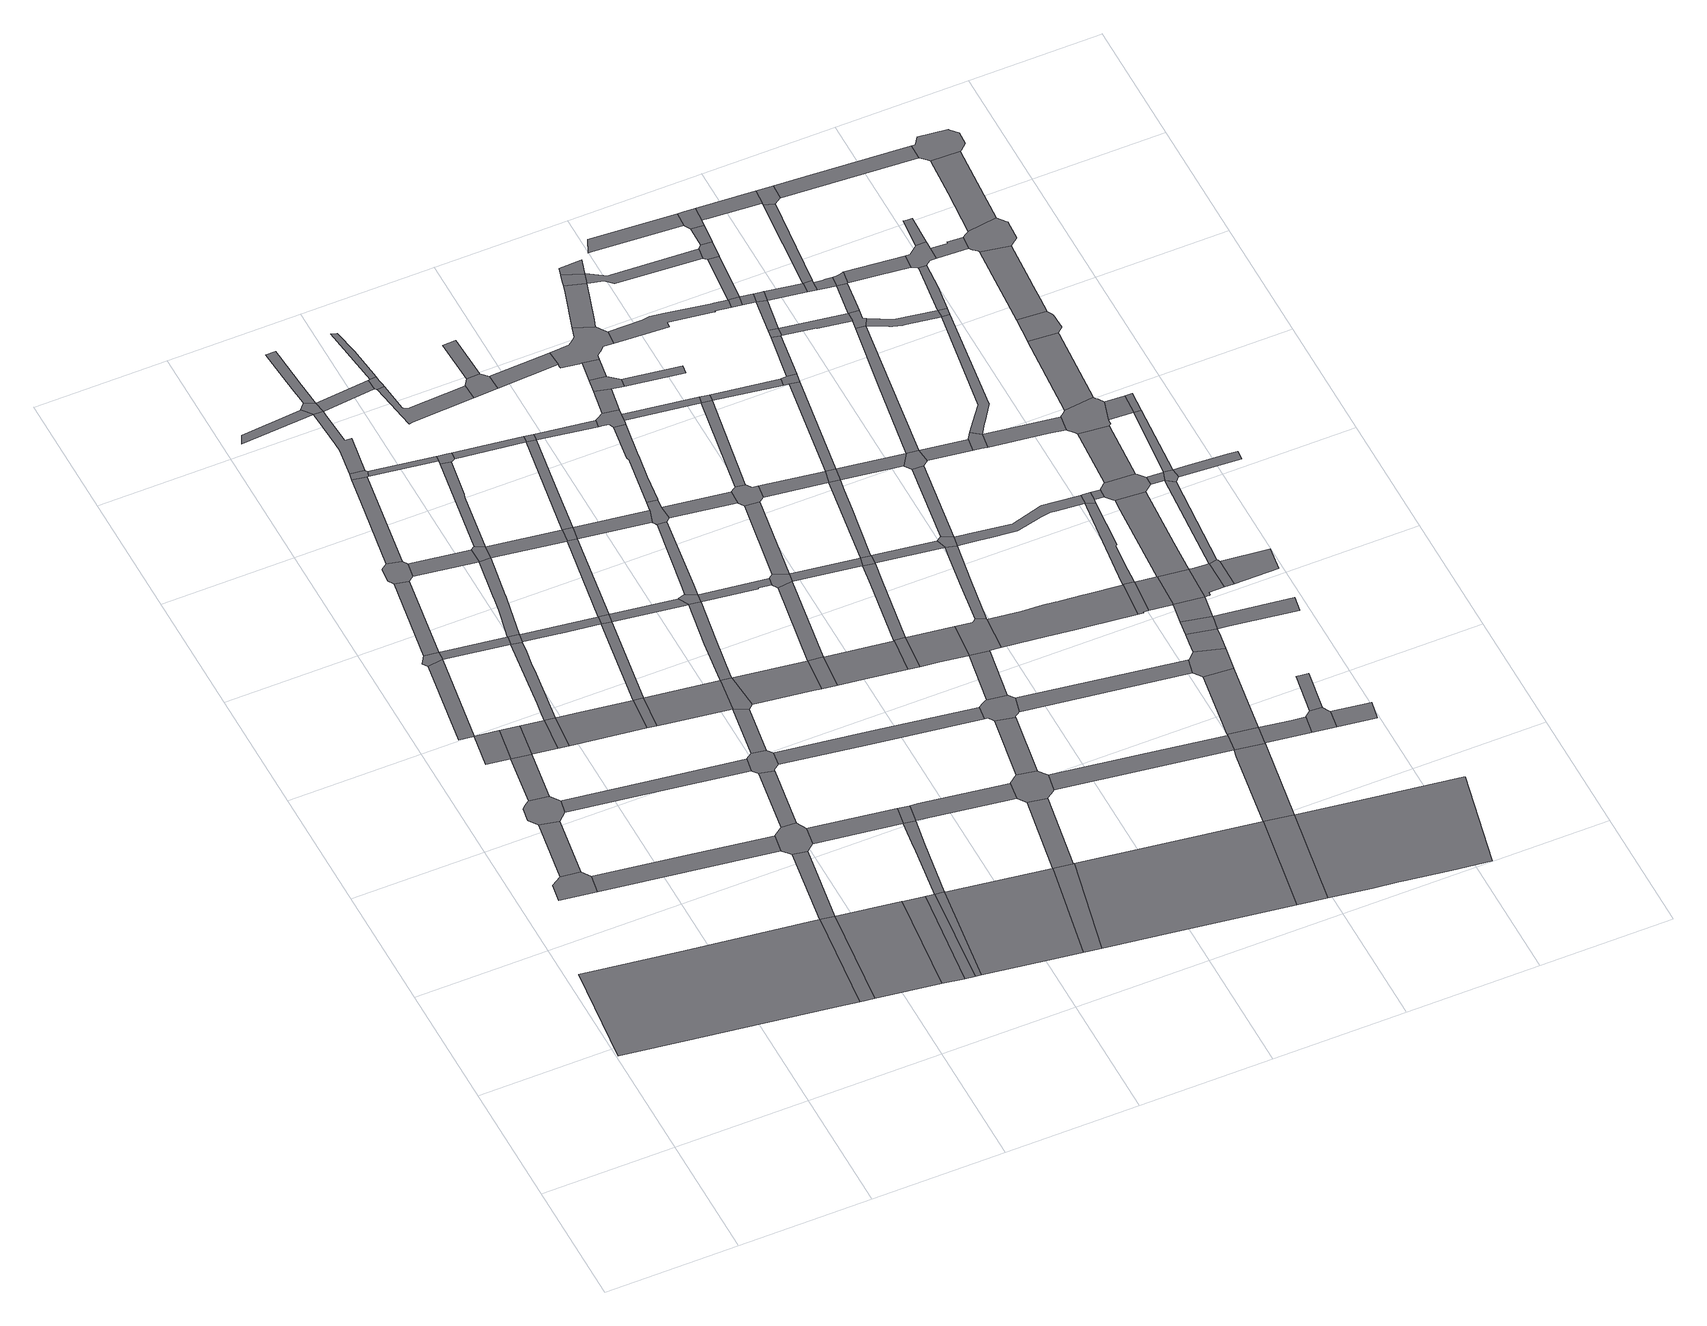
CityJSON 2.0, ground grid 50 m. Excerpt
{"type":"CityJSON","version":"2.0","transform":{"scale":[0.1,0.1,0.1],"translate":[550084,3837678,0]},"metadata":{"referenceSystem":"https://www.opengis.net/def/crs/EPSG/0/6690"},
"CityObjects":{
"road1":{"type":"Road","geometry":[{"type":"MultiSurface","lod":"1","boundaries":[[[0,1,2,3,4,5]]]}]},
"road2":{"type":"Road","geometry":[{"type":"MultiSurface","lod":"1","boundaries":[[[6,7,8,9,10,11,12,13,14]]]}]},
"road3":{"type":"Road","attributes":{"RoadStructureAttribute.sectionType":"1"},"geometry":[{"type":"MultiSurface","lod":"1","boundaries":[[[15,0,5,16]]]}]},
"road4":{"type":"Road","geometry":[{"type":"MultiSurface","lod":"1","boundaries":[[[17,18,19,20,21,15,16,22,23,24,25,26]]]}]},
"road5":{"type":"Road","attributes":{"RoadStructureAttribute.sectionType":"1"},"geometry":[{"type":"MultiSurface","lod":"1","boundaries":[[[27,28,29,30,31]]]}]},
"road6":{"type":"Road","attributes":{"RoadStructureAttribute.sectionType":"1"},"geometry":[{"type":"MultiSurface","lod":"1","boundaries":[[[30,17,26,32]]]}]},
"road7":{"type":"Road","attributes":{"RoadStructureAttribute.sectionType":"1"},"geometry":[{"type":"MultiSurface","lod":"1","boundaries":[[[33,34,35,36,28]]]}]},
"road8":{"type":"Road","geometry":[{"type":"MultiSurface","lod":"1","boundaries":[[[31,30,32,37]]]}]},
"road9":{"type":"Road","geometry":[{"type":"MultiSurface","lod":"1","boundaries":[[[38,39,40,35,34,41]]]}]},
"road10":{"type":"Road","attributes":{"RoadStructureAttribute.sectionType":"1"},"geometry":[{"type":"MultiSurface","lod":"1","boundaries":[[[42,4,3,43,44]]]}]},
"road11":{"type":"Road","attributes":{"RoadStructureAttribute.sectionType":"1"},"geometry":[{"type":"MultiSurface","lod":"1","boundaries":[[[37,32,45,46,47]]]}]},
"road12":{"type":"Road","geometry":[{"type":"MultiSurface","lod":"1","boundaries":[[[47,46,48,49]]]}]},
"road13":{"type":"Road","attributes":{"RoadStructureAttribute.sectionType":"1"},"geometry":[{"type":"MultiSurface","lod":"1","boundaries":[[[50,38,41,51]]]}]},
"road14":{"type":"Road","geometry":[{"type":"MultiSurface","lod":"1","boundaries":[[[14,13,52,53]]]}]},
"road15":{"type":"Road","attributes":{"RoadStructureAttribute.sectionType":"1"},"geometry":[{"type":"MultiSurface","lod":"1","boundaries":[[[41,34,54,55]]]}]},
"road16":{"type":"Road","attributes":{"RoadStructureAttribute.sectionType":"1"},"geometry":[{"type":"MultiSurface","lod":"1","boundaries":[[[56,23,22,57,58,59]]]}]},
"road17":{"type":"Road","geometry":[{"type":"MultiSurface","lod":"1","boundaries":[[[60,61,62,50,51,63,64,65]]]}]},
"road18":{"type":"Road","attributes":{"RoadStructureAttribute.sectionType":"1"},"geometry":[{"type":"MultiSurface","lod":"1","boundaries":[[[54,66,67,68,47,49,69,70,71,72,73,74,75,76]]]}]},
"road19":{"type":"Road","attributes":{"RoadStructureAttribute.sectionType":"1"},"geometry":[{"type":"MultiSurface","lod":"1","boundaries":[[[77,49,48,78,79]]]}]},
"road20":{"type":"Road","geometry":[{"type":"MultiSurface","lod":"1","boundaries":[[[53,52,80,81]]]}]},
"road21":{"type":"Road","attributes":{"RoadStructureAttribute.sectionType":"1"},"geometry":[{"type":"MultiSurface","lod":"1","boundaries":[[[82,14,53,83]]]}]},
"road22":{"type":"Road","geometry":[{"type":"MultiSurface","lod":"1","boundaries":[[[55,54,76,84,85]]]}]},
"road23":{"type":"Road","attributes":{"RoadStructureAttribute.sectionType":"1"},"geometry":[{"type":"MultiSurface","lod":"1","boundaries":[[[86,87,60,65,88,89]]]}]},
"road24":{"type":"Road","attributes":{"RoadStructureAttribute.sectionType":"1"},"geometry":[{"type":"MultiSurface","lod":"1","boundaries":[[[64,63,90,91]]]}]},
"road25":{"type":"Road","attributes":{"RoadStructureAttribute.sectionType":"1"},"geometry":[{"type":"MultiSurface","lod":"1","boundaries":[[[92,93,94,95,96,97]]]}]},
"road26":{"type":"Road","geometry":[{"type":"MultiSurface","lod":"1","boundaries":[[[98,44,43,99,100,82,83,101,102,103,104,105]]]}]},
"road27":{"type":"Road","attributes":{"RoadStructureAttribute.sectionType":"1"},"geometry":[{"type":"MultiSurface","lod":"1","boundaries":[[[90,106,107,108,109,110,55,85,111,112,113,114]]]}]},
"road28":{"type":"Road","geometry":[{"type":"MultiSurface","lod":"1","boundaries":[[[79,78,115,116]]]}]},
"road29":{"type":"Road","geometry":[{"type":"MultiSurface","lod":"1","boundaries":[[[117,86,89,118,119,120,121]]]}]},
"road30":{"type":"Road","geometry":[{"type":"MultiSurface","lod":"1","boundaries":[[[122,81,80,123,124]]]}]},
"road31":{"type":"Road","attributes":{"RoadStructureAttribute.sectionType":"1"},"geometry":[{"type":"MultiSurface","lod":"1","boundaries":[[[125,85,84,126,127,128,129,130,131]]]}]},
"road32":{"type":"Road","attributes":{"RoadStructureAttribute.sectionType":"1"},"geometry":[{"type":"MultiSurface","lod":"1","boundaries":[[[132,98,105,133]]]}]},
"road33":{"type":"Road","attributes":{"RoadStructureAttribute.sectionType":"1"},"geometry":[{"type":"MultiSurface","lod":"1","boundaries":[[[97,134,135,136,137,138,117,121,139,140,141,142]]]}]},
"road34":{"type":"Road","attributes":{"function":"1"},"geometry":[{"type":"MultiSurface","lod":"1","boundaries":[[[143,144,124,123,145,146]]]}]},
"road35":{"type":"Road","geometry":[{"type":"MultiSurface","lod":"1","boundaries":[[[147,148,91,90,114,149]]]}]},
"road36":{"type":"Road","geometry":[{"type":"MultiSurface","lod":"1","boundaries":[[[150,151,92,97,142,152]]]}]},
"road37":{"type":"Road","attributes":{"RoadStructureAttribute.sectionType":"1"},"geometry":[{"type":"MultiSurface","lod":"1","boundaries":[[[130,79,116,153,154]]]}]},
"road38":{"type":"Road","geometry":[{"type":"MultiSurface","lod":"1","boundaries":[[[146,145,155,156]]]}]},
"road39":{"type":"Road","attributes":{"RoadStructureAttribute.sectionType":"1"},"geometry":[{"type":"MultiSurface","lod":"1","boundaries":[[[157,116,115,158,159,160,161]]]}]},
"road40":{"type":"Road","attributes":{"RoadStructureAttribute.sectionType":"1"},"geometry":[{"type":"MultiSurface","lod":"1","boundaries":[[[162,163,164,165,166,167,168,169,170,150,152]]]}]},
"road41":{"type":"Road","geometry":[{"type":"MultiSurface","lod":"1","boundaries":[[[171,59,58,132,133,172,173,174,175]]]}]},
"road42":{"type":"Road","attributes":{"RoadStructureAttribute.sectionType":"1"},"geometry":[{"type":"MultiSurface","lod":"1","boundaries":[[[119,118,176,177]]]}]},
"road43":{"type":"Road","attributes":{"RoadStructureAttribute.sectionType":"1"},"geometry":[{"type":"MultiSurface","lod":"1","boundaries":[[[104,103,178,179]]]}]},
"road44":{"type":"Road","attributes":{"RoadStructureAttribute.sectionType":"1"},"geometry":[{"type":"MultiSurface","lod":"1","boundaries":[[[180,147,149,181,182,183,184]]]}]},
"road45":{"type":"Road","geometry":[{"type":"MultiSurface","lod":"1","boundaries":[[[131,130,154,185]]]}]},
"road46":{"type":"Road","attributes":{"RoadStructureAttribute.sectionType":"1"},"geometry":[{"type":"MultiSurface","lod":"1","boundaries":[[[160,171,175,186]]]}]},
"road47":{"type":"Road","attributes":{"RoadStructureAttribute.sectionType":"1"},"geometry":[{"type":"MultiSurface","lod":"1","boundaries":[[[187,152,142,188,189]]]}]},
"road48":{"type":"Road","attributes":{"RoadStructureAttribute.sectionType":"1"},"geometry":[{"type":"MultiSurface","lod":"1","boundaries":[[[149,114,190,191,192]]]}]},
"road49":{"type":"Road","attributes":{"RoadStructureAttribute.sectionType":"1"},"geometry":[{"type":"MultiSurface","lod":"1","boundaries":[[[178,193,194,146,156,195,196]]]}]},
"road50":{"type":"Road","attributes":{"RoadStructureAttribute.sectionType":"1"},"geometry":[{"type":"MultiSurface","lod":"1","boundaries":[[[191,131,185,197,198]]]}]},
"road51":{"type":"Road","geometry":[{"type":"MultiSurface","lod":"1","boundaries":[[[161,160,186,199,200]]]}]},
"road52":{"type":"Road","geometry":[{"type":"MultiSurface","lod":"1","boundaries":[[[201,202,177,176,180,184,203,204,205]]]}]},
"road53":{"type":"Road","geometry":[{"type":"MultiSurface","lod":"1","boundaries":[[[206,156,155,207,208,209]]]}]},
"road54":{"type":"Road","attributes":{"RoadStructureAttribute.sectionType":"1"},"geometry":[{"type":"MultiSurface","lod":"1","boundaries":[[[185,154,210,211,212]]]}]},
"road55":{"type":"Road","geometry":[{"type":"MultiSurface","lod":"1","boundaries":[[[213,214,215,216,187,189,217,218,219]]]}]},
"road56":{"type":"Road","geometry":[{"type":"MultiSurface","lod":"1","boundaries":[[[179,178,196,220]]]}]},
"road57":{"type":"Road","geometry":[{"type":"MultiSurface","lod":"1","boundaries":[[[192,191,198,221]]]}]},
"road58":{"type":"Road","attributes":{"RoadStructureAttribute.sectionType":"1"},"geometry":[{"type":"MultiSurface","lod":"1","boundaries":[[[222,216,215,223,224]]]}]},
"road59":{"type":"Road","attributes":{"RoadStructureAttribute.sectionType":"1"},"geometry":[{"type":"MultiSurface","lod":"1","boundaries":[[[211,225,226,161,200,227,228,229,230]]]}]},
"road60":{"type":"Road","attributes":{"RoadStructureAttribute.sectionType":"1"},"geometry":[{"type":"MultiSurface","lod":"1","boundaries":[[[200,199,231,232,233]]]}]},
"road61":{"type":"Road","attributes":{"RoadStructureAttribute.sectionType":"1"},"geometry":[{"type":"MultiSurface","lod":"1","boundaries":[[[205,204,234,235]]]}]},
"road62":{"type":"Road","attributes":{"RoadStructureAttribute.sectionType":"1"},"geometry":[{"type":"MultiSurface","lod":"1","boundaries":[[[236,237,238,239,219,218,240,241,242,243,244,245,246]]]}]},
"road63":{"type":"Road","geometry":[{"type":"MultiSurface","lod":"1","boundaries":[[[247,248,212,211,230,249]]]}]},
"road64":{"type":"Road","attributes":{"RoadStructureAttribute.sectionType":"1"},"geometry":[{"type":"MultiSurface","lod":"1","boundaries":[[[234,192,221,250,251]]]}]},
"road65":{"type":"Road","geometry":[{"type":"MultiSurface","lod":"1","boundaries":[[[209,208,252,253,254,255]]]}]},
"road66":{"type":"Road","attributes":{"RoadStructureAttribute.sectionType":"1"},"geometry":[{"type":"MultiSurface","lod":"1","boundaries":[[[256,257,221,198,258,259,260]]]}]},
"road67":{"type":"Road","attributes":{"RoadStructureAttribute.sectionType":"1"},"geometry":[{"type":"MultiSurface","lod":"1","boundaries":[[[261,174,173,262,263,264]]]}]},
"road68":{"type":"Road","attributes":{"RoadStructureAttribute.sectionType":"1"},"geometry":[{"type":"MultiSurface","lod":"1","boundaries":[[[265,220,196,266,267,268]]]}]},
"road69":{"type":"Road","attributes":{"RoadStructureAttribute.sectionType":"1"},"geometry":[{"type":"MultiSurface","lod":"1","boundaries":[[[269,270,247,249,271,272]]]}]},
"road70":{"type":"Road","geometry":[{"type":"MultiSurface","lod":"1","boundaries":[[[235,234,251,273]]]}]},
"road71":{"type":"Road","geometry":[{"type":"MultiSurface","lod":"1","boundaries":[[[233,232,274,275]]]}]},
"road72":{"type":"Road","geometry":[{"type":"MultiSurface","lod":"1","boundaries":[[[276,277,246,245,278,279]]]}]},
"road73":{"type":"Road","attributes":{"RoadStructureAttribute.sectionType":"1"},"geometry":[{"type":"MultiSurface","lod":"1","boundaries":[[[249,230,280,281,282,283]]]}]},
"road74":{"type":"Road","geometry":[{"type":"MultiSurface","lod":"1","boundaries":[[[284,285,277,276]]]}]},
"road75":{"type":"Road","geometry":[{"type":"MultiSurface","lod":"1","boundaries":[[[286,260,259,287,288,269,272,289,290,291,292]]]}]},
"road76":{"type":"Road","attributes":{"RoadStructureAttribute.sectionType":"1"},"geometry":[{"type":"MultiSurface","lod":"1","boundaries":[[[293,209,255,294]]]}]},
"road77":{"type":"Road","attributes":{"RoadStructureAttribute.sectionType":"1"},"geometry":[{"type":"MultiSurface","lod":"1","boundaries":[[[295,296,297,233,275]]]}]},
"road78":{"type":"Road","attributes":{"RoadStructureAttribute.sectionType":"1"},"geometry":[{"type":"MultiSurface","lod":"1","boundaries":[[[273,251,298,299]]]}]},
"road79":{"type":"Road","attributes":{"RoadStructureAttribute.sectionType":"1"},"geometry":[{"type":"MultiSurface","lod":"1","boundaries":[[[300,275,274,301,302,303]]]}]},
"road80":{"type":"Road","geometry":[{"type":"MultiSurface","lod":"1","boundaries":[[[304,268,267,305,306,293,294,307,308,309,310,311,312,313]]]}]},
"road81":{"type":"Road","attributes":{"RoadStructureAttribute.sectionType":"1"},"geometry":[{"type":"MultiSurface","lod":"1","boundaries":[[[314,315,316,317,286,292,318,319,320,321,322]]]}]},
"road82":{"type":"Road","attributes":{"RoadStructureAttribute.sectionType":"1"},"geometry":[{"type":"MultiSurface","lod":"1","boundaries":[[[323,279,278,324]]]}]},
"road83":{"type":"Road","geometry":[{"type":"MultiSurface","lod":"1","boundaries":[[[325,283,282,297,296,326]]]}]},
"road84":{"type":"Road","attributes":{"RoadStructureAttribute.sectionType":"1"},"geometry":[{"type":"MultiSurface","lod":"1","boundaries":[[[291,290,327,328]]]}]},
"road85":{"type":"Road","geometry":[{"type":"MultiSurface","lod":"1","boundaries":[[[329,330,331,299,298,332,333,334,314,322,335,336,337,338,339]]]}]},
"road86":{"type":"Road","attributes":{"function":"1"},"geometry":[{"type":"MultiSurface","lod":"1","boundaries":[[[340,254,253,341,342,343]]]}]},
"road87":{"type":"Road","attributes":{"RoadStructureAttribute.sectionType":"1"},"geometry":[{"type":"MultiSurface","lod":"1","boundaries":[[[344,304,313,345]]]}]},
"road88":{"type":"Road","geometry":[{"type":"MultiSurface","lod":"1","boundaries":[[[346,303,302,347,348]]]}]},
"road89":{"type":"Road","attributes":{"RoadStructureAttribute.sectionType":"1"},"geometry":[{"type":"MultiSurface","lod":"1","boundaries":[[[349,325,326,350]]]}]},
"road90":{"type":"Road","attributes":{"RoadStructureAttribute.sectionType":"1"},"geometry":[{"type":"MultiSurface","lod":"1","boundaries":[[[351,329,339,352]]]}]},
"road91":{"type":"Road","attributes":{"RoadStructureAttribute.sectionType":"1"},"geometry":[{"type":"MultiSurface","lod":"1","boundaries":[[[353,326,296,354,355,356]]]}]},
"road92":{"type":"Road","geometry":[{"type":"MultiSurface","lod":"1","boundaries":[[[357,358,359,264,263,360,344,345,361,362,363,364,365,366,367,368]]]}]},
"road93":{"type":"Road","geometry":[{"type":"MultiSurface","lod":"1","boundaries":[[[369,351,352,370,371,372]]]}]},
"road94":{"type":"Road","attributes":{"RoadStructureAttribute.sectionType":"1"},"geometry":[{"type":"MultiSurface","lod":"1","boundaries":[[[373,369,372,374]]]}]},
"road95":{"type":"Road","geometry":[{"type":"MultiSurface","lod":"1","boundaries":[[[375,376,377,328,327,349,350,378,379,380,381,382,383]]]}]},
"road96":{"type":"Road","attributes":{"RoadStructureAttribute.sectionType":"1"},"geometry":[{"type":"MultiSurface","lod":"1","boundaries":[[[384,348,347,385,386,387,388,389]]]}]},
"road97":{"type":"Road","attributes":{"RoadStructureAttribute.sectionType":"1"},"geometry":[{"type":"MultiSurface","lod":"1","boundaries":[[[355,390,346,348,391,392]]]}]},
"road98":{"type":"Road","geometry":[{"type":"MultiSurface","lod":"1","boundaries":[[[393,394,395,396,397,323,324,398,399,400,373,374,401,402,403,404,405,406,407,408]]]}]},
"road99":{"type":"Road","attributes":{"RoadStructureAttribute.sectionType":"1"},"geometry":[{"type":"MultiSurface","lod":"1","boundaries":[[[388,357,368,409]]]}]},
"road100":{"type":"Road","attributes":{"RoadStructureAttribute.sectionType":"1"},"geometry":[{"type":"MultiSurface","lod":"1","boundaries":[[[337,336,410,411]]]}]},
"road101":{"type":"Road","geometry":[{"type":"MultiSurface","lod":"1","boundaries":[[[356,355,392,412,413,414]]]}]},
"road102":{"type":"Road","attributes":{"RoadStructureAttribute.sectionType":"1"},"geometry":[{"type":"MultiSurface","lod":"1","boundaries":[[[410,375,383,415]]]}]},
"road103":{"type":"Road","attributes":{"RoadStructureAttribute.sectionType":"1"},"geometry":[{"type":"MultiSurface","lod":"1","boundaries":[[[416,417,371,370]]]}]},
"road104":{"type":"Road","geometry":[{"type":"MultiSurface","lod":"1","boundaries":[[[418,419,420,389,388,409,421,422,423,424,425]]]}]},
"road105":{"type":"Road","attributes":{"RoadStructureAttribute.sectionType":"1"},"geometry":[{"type":"MultiSurface","lod":"1","boundaries":[[[379,378,426,427]]]}]},
"road106":{"type":"Road","attributes":{"RoadStructureAttribute.sectionType":"1"},"geometry":[{"type":"MultiSurface","lod":"1","boundaries":[[[428,429,393,408,430,431,432]]]}]},
"road107":{"type":"Road","attributes":{"RoadStructureAttribute.sectionType":"1"},"geometry":[{"type":"MultiSurface","lod":"1","boundaries":[[[433,310,309,434,435,436]]]}]},
"road108":{"type":"Road","attributes":{"RoadStructureAttribute.sectionType":"1"},"geometry":[{"type":"MultiSurface","lod":"1","boundaries":[[[426,437,438,414,413,439,440,441,442,443]]]}]},
"road109":{"type":"Road","geometry":[{"type":"MultiSurface","lod":"1","boundaries":[[[411,410,415,444]]]}]},
"road110":{"type":"Road","attributes":{"RoadStructureAttribute.sectionType":"1"},"geometry":[{"type":"MultiSurface","lod":"1","boundaries":[[[412,392,445,446,447,448]]]}]},
"road111":{"type":"Road","geometry":[{"type":"MultiSurface","lod":"1","boundaries":[[[449,450,428,432,451]]]}]},
"road112":{"type":"Road","geometry":[{"type":"MultiSurface","lod":"1","boundaries":[[[343,342,452,453]]]}]},
"road113":{"type":"Road","attributes":{"RoadStructureAttribute.sectionType":"1"},"geometry":[{"type":"MultiSurface","lod":"1","boundaries":[[[454,455,449,451]]]}]},
"road114":{"type":"Road","geometry":[{"type":"MultiSurface","lod":"1","boundaries":[[[427,426,443,456]]]}]},
"road115":{"type":"Road","attributes":{"RoadStructureAttribute.sectionType":"1"},"geometry":[{"type":"MultiSurface","lod":"1","boundaries":[[[447,457,458,425,424,459,460]]]}]},
"road116":{"type":"Road","attributes":{"RoadStructureAttribute.sectionType":"1"},"geometry":[{"type":"MultiSurface","lod":"1","boundaries":[[[365,364,461,462]]]}]},
"road117":{"type":"Road","attributes":{"RoadStructureAttribute.sectionType":"1"},"geometry":[{"type":"MultiSurface","lod":"1","boundaries":[[[444,415,463,464]]]}]},
"road118":{"type":"Road","attributes":{"RoadStructureAttribute.sectionType":"1"},"geometry":[{"type":"MultiSurface","lod":"1","boundaries":[[[465,466,467,468,469,405,404,470,471,472,473,474,475,476,477]]]}]},
"road119":{"type":"Road","geometry":[{"type":"MultiSurface","lod":"1","boundaries":[[[478,479,448,447,460,480]]]}]},
"road120":{"type":"Road","attributes":{"RoadStructureAttribute.sectionType":"1"},"geometry":[{"type":"MultiSurface","lod":"1","boundaries":[[[481,482,427,456,483,484]]]}]},
"road121":{"type":"Road","attributes":{"RoadStructureAttribute.sectionType":"1"},"geometry":[{"type":"MultiSurface","lod":"1","boundaries":[[[456,443,485,486]]]}]},
"road122":{"type":"Road","attributes":{"RoadStructureAttribute.sectionType":"1"},"geometry":[{"type":"MultiSurface","lod":"1","boundaries":[[[435,487,343,453,488,489]]]}]},
"road123":{"type":"Road","attributes":{"RoadStructureAttribute.sectionType":"1"},"geometry":[{"type":"MultiSurface","lod":"1","boundaries":[[[490,491,492,493,494,495,496,423,422,497,498,499,500,501]]]}]},
"road124":{"type":"Road","attributes":{"RoadStructureAttribute.sectionType":"1"},"geometry":[{"type":"MultiSurface","lod":"1","boundaries":[[[502,503,504,451,432,505,506,507,508,509,510,511,512]]]}]},
"road125":{"type":"Road","attributes":{"RoadStructureAttribute.sectionType":"1"},"geometry":[{"type":"MultiSurface","lod":"1","boundaries":[[[513,478,480,514]]]}]},
"road126":{"type":"Road","geometry":[{"type":"MultiSurface","lod":"1","boundaries":[[[515,464,463,481,484,516]]]}]},
"road127":{"type":"Road","geometry":[{"type":"MultiSurface","lod":"1","boundaries":[[[517,436,435,489,518,519]]]}]},
"road128":{"type":"Road","attributes":{"RoadStructureAttribute.sectionType":"1"},"geometry":[{"type":"MultiSurface","lod":"1","boundaries":[[[520,521,522,523,524]]]}]},
"road129":{"type":"Road","attributes":{"RoadStructureAttribute.sectionType":"1"},"geometry":[{"type":"MultiSurface","lod":"1","boundaries":[[[525,515,516,526]]]}]},
"road130":{"type":"Road","geometry":[{"type":"MultiSurface","lod":"1","boundaries":[[[486,485,513,514,527,528]]]}]},
"road131":{"type":"Road","geometry":[{"type":"MultiSurface","lod":"1","boundaries":[[[477,476,529,530]]]}]},
"road132":{"type":"Road","geometry":[{"type":"MultiSurface","lod":"1","boundaries":[[[531,525,526,532,533]]]}]},
"road133":{"type":"Road","geometry":[{"type":"MultiSurface","lod":"1","boundaries":[[[534,535,453,452,536,537,538,539,540,541]]]}]},
"road134":{"type":"Road","attributes":{"RoadStructureAttribute.sectionType":"1"},"geometry":[{"type":"MultiSurface","lod":"1","boundaries":[[[542,517,519,543]]]}]},
"road135":{"type":"Road","attributes":{"RoadStructureAttribute.sectionType":"1"},"geometry":[{"type":"MultiSurface","lod":"1","boundaries":[[[544,545,546,547,548,549,550,480,460,551,552,553,554,555,556,557,558,559,560,561,562,563]]]}]},
"road136":{"type":"Road","attributes":{"RoadStructureAttribute.sectionType":"1"},"geometry":[{"type":"MultiSurface","lod":"1","boundaries":[[[564,530,529,565,566]]]}]},
"road137":{"type":"Road","attributes":{"RoadStructureAttribute.sectionType":"1"},"geometry":[{"type":"MultiSurface","lod":"1","boundaries":[[[565,531,533,567]]]}]},
"road138":{"type":"Road","attributes":{"RoadStructureAttribute.sectionType":"1"},"geometry":[{"type":"MultiSurface","lod":"1","boundaries":[[[568,569,570,477,530,571,572]]]}]},
"road139":{"type":"Road","attributes":{"RoadStructureAttribute.sectionType":"1"},"geometry":[{"type":"MultiSurface","lod":"1","boundaries":[[[573,519,518,574,575,576]]]}]},
"road140":{"type":"Road","attributes":{"RoadStructureAttribute.sectionType":"1"},"geometry":[{"type":"MultiSurface","lod":"1","boundaries":[[[528,527,577,578,579]]]}]},
"road141":{"type":"Road","geometry":[{"type":"MultiSurface","lod":"1","boundaries":[[[580,566,565,567,581]]]}]},
"road142":{"type":"Road","geometry":[{"type":"MultiSurface","lod":"1","boundaries":[[[582,583,584,462,461,585,586,542,543,587,588]]]}]},
"road143":{"type":"Road","geometry":[{"type":"MultiSurface","lod":"1","boundaries":[[[589,512,511,568,572,590]]]}]},
"road144":{"type":"Road","geometry":[{"type":"MultiSurface","lod":"1","boundaries":[[[591,501,500,592,593,594,595]]]}]},
"road145":{"type":"Road","attributes":{"RoadStructureAttribute.sectionType":"1"},"geometry":[{"type":"MultiSurface","lod":"1","boundaries":[[[596,597,486,528,598,599]]]}]},
"road146":{"type":"Road","attributes":{"RoadStructureAttribute.sectionType":"1"},"geometry":[{"type":"MultiSurface","lod":"1","boundaries":[[[600,589,590,601]]]}]},
"road147":{"type":"Road","attributes":{"RoadStructureAttribute.sectionType":"1"},"geometry":[{"type":"MultiSurface","lod":"1","boundaries":[[[533,532,602,603,604,605]]]}]},
"road148":{"type":"Road","attributes":{"RoadStructureAttribute.sectionType":"1"},"geometry":[{"type":"MultiSurface","lod":"1","boundaries":[[[606,607,582,588,608,609]]]}]},
"road149":{"type":"Road","geometry":[{"type":"MultiSurface","lod":"1","boundaries":[[[610,524,523,600,601,611,612]]]}]},
"road150":{"type":"Road","attributes":{"RoadStructureAttribute.sectionType":"1"},"geometry":[{"type":"MultiSurface","lod":"1","boundaries":[[[613,614,595,594,615,616,617,618]]]}]},
"road151":{"type":"Road","attributes":{"RoadStructureAttribute.sectionType":"1"},"geometry":[{"type":"MultiSurface","lod":"1","boundaries":[[[619,581,567,620,621,622]]]}]},
"road152":{"type":"Road","geometry":[{"type":"MultiSurface","lod":"1","boundaries":[[[623,606,609,624]]]}]},
"road153":{"type":"Road","geometry":[{"type":"MultiSurface","lod":"1","boundaries":[[[625,579,578,626,627,628]]]}]},
"road154":{"type":"Road","geometry":[{"type":"MultiSurface","lod":"1","boundaries":[[[629,576,575,630,631,632,633,634]]]}]},
"road155":{"type":"Road","attributes":{"RoadStructureAttribute.sectionType":"1"},"geometry":[{"type":"MultiSurface","lod":"1","boundaries":[[[562,635,636,591,595,637,638,639,640,641,642]]]}]},
"road156":{"type":"Road","attributes":{"RoadStructureAttribute.sectionType":"1"},"geometry":[{"type":"MultiSurface","lod":"1","boundaries":[[[617,623,624,643,644]]]}]},
"road157":{"type":"Road","geometry":[{"type":"MultiSurface","lod":"1","boundaries":[[[622,621,645,646,647]]]}]},
"road158":{"type":"Road","geometry":[{"type":"MultiSurface","lod":"1","boundaries":[[[648,649,650,629,634]]]}]},
"road159":{"type":"Road","geometry":[{"type":"MultiSurface","lod":"1","boundaries":[[[618,617,644,651]]]}]},
"road160":{"type":"Road","geometry":[{"type":"MultiSurface","lod":"1","boundaries":[[[605,604,596,599,652,653,654,655,656]]]}]},
"road161":{"type":"Road","geometry":[{"type":"MultiSurface","lod":"1","boundaries":[[[657,563,562,642,658,659]]]}]},
"road162":{"type":"Road","attributes":{"RoadStructureAttribute.sectionType":"1"},"geometry":[{"type":"MultiSurface","lod":"1","boundaries":[[[612,611,660,661,662,663,664]]]}]},
"road163":{"type":"Road","attributes":{"RoadStructureAttribute.sectionType":"1"},"geometry":[{"type":"MultiSurface","lod":"1","boundaries":[[[665,666,667,646,645,668,669,670,671]]]}]},
"road164":{"type":"Road","attributes":{"RoadStructureAttribute.sectionType":"1"},"geometry":[{"type":"MultiSurface","lod":"1","boundaries":[[[631,630,672,673]]]}]},
"road165":{"type":"Road","attributes":{"RoadStructureAttribute.sectionType":"1"},"geometry":[{"type":"MultiSurface","lod":"1","boundaries":[[[670,674,605,656,675,676]]]}]},
"road166":{"type":"Road","attributes":{"RoadStructureAttribute.sectionType":"1"},"geometry":[{"type":"MultiSurface","lod":"1","boundaries":[[[659,658,677,678,679]]]}]},
"road167":{"type":"Road","attributes":{"RoadStructureAttribute.sectionType":"1"},"geometry":[{"type":"MultiSurface","lod":"1","boundaries":[[[680,681,622,647,682,683]]]}]},
"road168":{"type":"Road","attributes":{"RoadStructureAttribute.sectionType":"1"},"geometry":[{"type":"MultiSurface","lod":"1","boundaries":[[[628,627,684,685,686]]]}]},
"road169":{"type":"Road","attributes":{"RoadStructureAttribute.sectionType":"1"},"geometry":[{"type":"MultiSurface","lod":"1","boundaries":[[[687,688,689,690,651,644,691,692,693,694,695,696]]]}]},
"road170":{"type":"Road","attributes":{"RoadStructureAttribute.sectionType":"1"},"geometry":[{"type":"MultiSurface","lod":"1","boundaries":[[[697,698,618,651,699,700]]]}]},
"road171":{"type":"Road","geometry":[{"type":"MultiSurface","lod":"1","boundaries":[[[701,702,703,671,670,676,704]]]}]},
"road172":{"type":"Road","attributes":{"RoadStructureAttribute.sectionType":"1"},"geometry":[{"type":"MultiSurface","lod":"1","boundaries":[[[705,706,707,625,628,708,709,710,711,712,713]]]}]},
"road173":{"type":"Road","attributes":{"RoadStructureAttribute.sectionType":"1"},"geometry":[{"type":"MultiSurface","lod":"1","boundaries":[[[714,624,609,715,716,717]]]}]},
"road174":{"type":"Road","attributes":{"RoadStructureAttribute.sectionType":"1"},"geometry":[{"type":"MultiSurface","lod":"1","boundaries":[[[718,652,599,719,720,721,722,705,723]]]}]},
"road175":{"type":"Road","geometry":[{"type":"MultiSurface","lod":"1","boundaries":[[[724,725,696,695,726,727]]]}]},
"road176":{"type":"Road","geometry":[{"type":"MultiSurface","lod":"1","boundaries":[[[728,729,730,679,678,731,697,700,732,733,734,735,736,737]]]}]},
"road177":{"type":"Road","geometry":[{"type":"MultiSurface","lod":"1","boundaries":[[[664,663,680,683,738,739]]]}]},
"road178":{"type":"Road","attributes":{"RoadStructureAttribute.sectionType":"1"},"geometry":[{"type":"MultiSurface","lod":"1","boundaries":[[[701,704,740,741,742]]]}]},
"road179":{"type":"Road","attributes":{"RoadStructureAttribute.sectionType":"1"},"geometry":[{"type":"MultiSurface","lod":"1","boundaries":[[[743,744,728,737,745]]]}]},
"road180":{"type":"Road","attributes":{"RoadStructureAttribute.sectionType":"1"},"geometry":[{"type":"MultiSurface","lod":"1","boundaries":[[[746,696,725,747]]]}]},
"road181":{"type":"Road","attributes":{"RoadStructureAttribute.sectionType":"1"},"geometry":[{"type":"MultiSurface","lod":"1","boundaries":[[[727,726,748,749]]]}]},
"road182":{"type":"Road","geometry":[{"type":"MultiSurface","lod":"1","boundaries":[[[723,705,713,750]]]}]},
"road183":{"type":"Road","attributes":{"RoadStructureAttribute.sectionType":"1"},"geometry":[{"type":"MultiSurface","lod":"1","boundaries":[[[751,735,734,746,752]]]}]},
"road184":{"type":"Road","geometry":[{"type":"MultiSurface","lod":"1","boundaries":[[[753,754,755,756,757,686,685,758,743,745,759,760,761,762]]]}]},
"road185":{"type":"Road","attributes":{"RoadStructureAttribute.sectionType":"1"},"geometry":[{"type":"MultiSurface","lod":"1","boundaries":[[[763,723,750,764,765,766]]]}]},
"road186":{"type":"Road","geometry":[{"type":"MultiSurface","lod":"1","boundaries":[[[767,752,746,747,768,769,770,771]]]}]},
"road187":{"type":"Road","geometry":[{"type":"MultiSurface","lod":"1","boundaries":[[[772,773,774,742,741,775,763,766,776,777,778,779,780,781,782]]]}]},
"road188":{"type":"Road","attributes":{"RoadStructureAttribute.sectionType":"1"},"geometry":[{"type":"MultiSurface","lod":"1","boundaries":[[[783,784,756,755,785,786]]]}]},
"road189":{"type":"Road","attributes":{"RoadStructureAttribute.sectionType":"1"},"geometry":[{"type":"MultiSurface","lod":"1","boundaries":[[[787,767,771,788]]]}]},
"road190":{"type":"Road","attributes":{"RoadStructureAttribute.sectionType":"1"},"geometry":[{"type":"MultiSurface","lod":"1","boundaries":[[[762,761,789,787,790]]]}]},
"road191":{"type":"Road","geometry":[{"type":"MultiSurface","lod":"1","boundaries":[[[791,792,793,794,772,782]]]}]},
"road192":{"type":"Road","attributes":{"RoadStructureAttribute.sectionType":"1"},"geometry":[{"type":"MultiSurface","lod":"1","boundaries":[[[795,739,738,796,797,798,799]]]}]},
"road193":{"type":"Road","attributes":{"RoadStructureAttribute.sectionType":"1"},"geometry":[{"type":"MultiSurface","lod":"1","boundaries":[[[800,801,771,770,802,803]]]}]},
"road194":{"type":"Road","geometry":[{"type":"MultiSurface","lod":"1","boundaries":[[[790,787,788,804]]]}]},
"road195":{"type":"Road","geometry":[{"type":"MultiSurface","lod":"1","boundaries":[[[805,806,807,783,786,808,809,810,811,812,813]]]}]},
"road196":{"type":"Road","attributes":{"RoadStructureAttribute.sectionType":"1"},"geometry":[{"type":"MultiSurface","lod":"1","boundaries":[[[814,815,779,778,816,817]]]}]},
"road197":{"type":"Road","attributes":{"RoadStructureAttribute.sectionType":"1"},"geometry":[{"type":"MultiSurface","lod":"1","boundaries":[[[818,805,813,819,820,821,822,823,824,825]]]}]},
"road198":{"type":"Road","geometry":[{"type":"MultiSurface","lod":"1","boundaries":[[[826,827,828,829,830,831,817,816,832,833,818,825,834,835,836]]]}]},
"road199":{"type":"Road","attributes":{"RoadStructureAttribute.sectionType":"1"},"geometry":[{"type":"MultiSurface","lod":"1","boundaries":[[[837,838,829,828,839,840]]]}]},
"road200":{"type":"Road","geometry":[{"type":"MultiSurface","lod":"1","boundaries":[[[841,842,843,844,799,798,845,846,837,840,847,848,849,850,851]]]}]}
},
"vertices":[
[183,1289,0],[143,1265,0],[132,1194,0],[267,1173,0],[278,1245,0],[255,1280,0],
[878,737,0],[876,737,0],[421,801,0],[47,857,0],[8,462,0],[273,422,0],[778,346,0],[852,335,0],[891,735,0],
[219,1535,0],[290,1519,0],
[236,1650,0],[232,1647,0],[217,1635,0],[204,1625,0],[195,1570,0],[324,1549,0],[334,1604,0],[323,1618,0],[311,1634,0],[308,1639,0],
[210,1995,0],[198,1996,0],[178,1863,0],[265,1850,0],[285,1984,0],
[338,1839,0],
[252,2359,0],[252,2361,0],[194,2353,0],[143,2004,0],
[357,1973,0],
[202,2404,0],[182,2372,0],[184,2369,0],[255,2396,0],
[585,1199,0],[908,1076,0],[919,1148,0],
[341,1839,0],[429,1826,0],[442,1961,0],
[469,1820,0],[482,1956,0],
[254,2746,0],[304,2734,0],
[904,327,0],[944,726,0],
[491,2325,0],[496,2361,0],
[646,1558,0],[596,1509,0],[976,1452,0],[985,1507,0],
[269,2840,0],[245,2822,0],[240,2767,0],[324,2749,0],[334,2808,0],[322,2827,0],
[454,2041,0],[447,1995,0],[444,1973,0],[483,1967,0],[484,1968,0],[484,1972,0],[494,2044,0],[510,2165,0],[516,2216,0],[524,2272,0],[530,2317,0],
[573,1942,0],[741,1780,0],[754,1914,0],
[1138,293,0],[1178,690,0],
[936,1046,0],[990,1035,0],
[531,2319,0],[535,2354,0],
[329,3238,0],[314,3136,0],[382,3227,0],[382,3229,0],
[557,2714,0],[556,2774,0],
[311,3602,0],[309,3601,0],[81,3582,0],[64,3547,0],[313,3563,0],[341,3565,0],
[955,1173,0],[911,1072,0],[925,1057,0],[1005,1047,0],[1016,1057,0],[1019,1060,0],[1030,1132,0],[1010,1170,0],
[530,2543,0],[529,2533,0],[522,2486,0],[502,2393,0],[496,2363,0],[559,2474,0],[570,2534,0],[570,2536,0],[600,2712,0],
[776,1775,0],[789,1910,0],
[334,3266,0],[387,3229,0],[394,3250,0],[390,3255,0],[387,3258,0],
[1190,689,0],[1218,279,0],[1259,678,0],
[541,2353,0],[532,2319,0],[536,2318,0],[663,2299,0],[665,2299,0],[807,2278,0],[812,2312,0],
[994,1430,0],[1047,1416,0],
[341,3563,0],[342,3539,0],[349,3412,0],[349,3411,0],[351,3378,0],[410,3411,0],[386,3413,0],[377,3540,0],[377,3563,0],
[1291,673,0],[1289,673,0],[1255,274,0],[1292,673,0],
[571,2784,0],[569,2783,0],[605,2767,0],
[333,3626,0],[327,3620,0],[370,3607,0],
[790,1914,0],[843,2273,0],
[1275,271,0],[1326,668,0],
[791,1910,0],[808,1770,0],[1028,1737,0],[1041,1735,0],[1059,1871,0],
[369,3608,0],[368,3618,0],[362,3707,0],[351,3862,0],[350,3883,0],[313,3881,0],[324,3739,0],[327,3703,0],[332,3633,0],
[1009,1524,0],[1048,1423,0],[1070,1438,0],[1078,1493,0],[1061,1514,0],
[632,3192,0],[634,3214,0],
[1336,1012,0],[1347,1084,0],
[630,3176,0],[606,2773,0],[639,3002,0],[644,3015,0],[668,3168,0],
[849,2307,0],
[1091,1710,0],
[575,3628,0],[379,3563,0],[578,3584,0],
[864,2672,0],[866,2672,0],[874,2726,0],
[1322,900,0],[1322,898,0],[1361,894,0],[1379,1006,0],
[849,2309,0],[902,2667,0],
[1110,1725,0],[1098,1865,0],
[670,3209,0],[649,3212,0],[670,3169,0],[685,3175,0],[688,3206,0],
[1331,667,0],[1531,232,0],[1632,216,0],[1704,610,0],
[1102,2233,0],[1113,2232,0],[1091,2271,0],
[611,3593,0],[609,3610,0],[607,3631,0],[583,3629,0],[584,3578,0],[586,3577,0],[612,3580,0],
[1390,1077,0],
[910,2721,0],
[553,3874,0],[591,3769,0],[573,3867,0],
[1083,2047,0],[1060,1878,0],[1099,1873,0],[1126,2048,0],[1155,2223,0],[1155,2226,0],
[1325,1694,0],[1352,1690,0],[1365,1826,0],
[936,3142,0],[940,3169,0],
[642,3453,0],[627,3463,0],[625,3464,0],[625,3465,0],[603,3462,0],[608,3431,0],[614,3387,0],[616,3387,0],[631,3390,0],[863,3402,0],[860,3463,0],
[1121,2280,0],[1096,2273,0],[1159,2259,0],
[939,2919,0],[971,3137,0],
[1648,213,0],[1695,206,0],[1780,598,0],[1776,598,0],
[1177,2681,0],[912,2721,0],[1161,2628,0],[1163,2627,0],[1180,2681,0],
[1421,1442,0],[1392,1389,0],[1789,1330,0],[1797,1385,0],
[1421,1073,0],[1381,1006,0],[1732,952,0],[1742,1023,0],
[1173,2610,0],[1126,2313,0],[1166,2307,0],[1208,2607,0],
[975,3164,0],
[1406,1682,0],[1419,1819,0],
[929,3493,0],[879,3491,0],[955,3407,0],[953,3468,0],
[1355,2196,0],[1357,2200,0],[1405,2193,0],[1410,2224,0],
[922,3666,0],[872,3664,0],
[1185,2716,0],[1171,2614,0],[1172,2612,0],[1208,2608,0],[1224,2619,0],[1220,2674,0],[1224,2711,0],
[1756,921,0],[1827,908,0],
[1473,2176,0],[1474,2178,0],[1418,2172,0],
[1186,3102,0],[1191,3132,0],
[1432,1817,0],[1498,1668,0],[1654,1645,0],[1668,1783,0],
[1777,1049,0],[1735,948,0],[1752,925,0],[1831,911,0],[1857,929,0],[1862,933,0],[1875,1004,0],[1871,1008,0],[1851,1033,0],[1848,1036,0],
[1233,3076,0],[1212,2931,0],[1214,2925,0],[1215,2923,0],[1225,2713,0],[1238,2823,0],[1253,2921,0],[1253,2925,0],[1275,3070,0],
[1184,3479,0],[1187,3419,0],
[1427,2237,0],[1479,2214,0],
[1462,2583,0],[1464,2638,0],
[1225,3150,0],[1204,3139,0],[1194,3133,0],[1206,3099,0],[1208,3099,0],[1225,3096,0],[1277,3085,0],[1278,3091,0],[1281,3119,0],[1281,3121,0],[1284,3141,0],
[2048,558,0],[1960,167,0],[2377,104,0],[2439,498,0],
[1818,1305,0],[1889,1290,0],
[1668,1785,0],[1695,1639,0],[1709,1781,0],
[1478,2561,0],[1531,2555,0],
[1242,3255,0],[1300,3239,0],
[1723,2178,0],[1717,2141,0],[1720,2141,0],[1728,2177,0],
[1835,1405,0],[1830,1403,0],[1816,1395,0],[1803,1328,0],[1889,1294,0],[1894,1297,0],[1901,1301,0],[1911,1308,0],[1925,1371,0],[1918,1379,0],[1909,1391,0],[1906,1394,0],
[1250,3307,0],[1346,3232,0],[1351,3265,0],[1309,3298,0],
[1263,3389,0],[1323,3379,0],
[1486,2652,0],[1486,2651,0],[1481,2648,0],[1551,2569,0],[1559,2623,0],[1537,2626,0],[1526,2641,0],[1522,2646,0],[1521,2647,0],
[1728,1778,0],[1766,1629,0],[1864,1615,0],[1865,1615,0],[1869,1614,0],[1882,1756,0],
[1708,2053,0],[1751,2054,0],[1763,2133,0],
[1302,3549,0],[1290,3509,0],[1289,3508,0],[1273,3494,0],[1259,3483,0],[1187,3409,0],[1188,3401,0],[1254,3390,0],[1325,3398,0],[1346,3415,0],[1360,3428,0],[1398,3425,0],[1402,3482,0],[1393,3494,0],[1376,3519,0],[1375,3520,0],
[1940,1604,0],
[1549,3051,0],[1553,3078,0],
[1766,2171,0],[1764,2171,0],[1730,2177,0],
[1586,3045,0],
[1560,3199,0],[1565,3232,0],
[1957,1755,0],[1952,1751,0],[1945,1747,0],[1941,1605,0],[1982,1600,0],[1993,1738,0],[1994,1744,0],[1959,1756,0],
[1781,2535,0],[1791,2587,0],
[1358,3736,0],[1350,3706,0],[1384,3550,0],[1434,3712,0],[1434,3714,0],
[2222,951,0],[2178,885,0],[2491,837,0],[2500,908,0],
[1774,2486,0],[1730,2180,0],[1765,2174,0],[1785,2300,0],[1799,2389,0],[1813,2480,0],[1821,2529,0],
[1590,3072,0],
[1763,2134,0],[2002,2099,0],[2009,2098,0],[1996,2136,0],
[1372,3786,0],[1364,3757,0],[1447,3756,0],
[2486,88,0],[2547,482,0],
[1464,3817,0],[1380,3815,0],
[1829,2582,0],
[2001,2056,0],[1983,1930,0],[2022,1924,0],[2048,2087,0],
[2516,1219,0],[2529,1277,0],
[1834,3005,0],[1838,3034,0],
[1785,3446,0],[1773,3448,0],[1609,3477,0],[1561,3485,0],[1533,3480,0],[1600,3414,0],[1604,3435,0],[1767,3409,0],[1770,3408,0],[1771,3410,0],[1771,3412,0],[1828,3403,0],[1834,3440,0],
[2017,2149,0],[1999,2138,0],[2055,2128,0],
[1854,3002,0],[1793,2587,0],[1828,2582,0],[1891,2996,0],
[2042,2495,0],[2075,2545,0],
[2486,808,0],[2595,795,0],[2599,820,0],
[2337,1699,0],[2336,1700,0],[2262,1708,0],[2241,1710,0],[2239,1711,0],[2194,1716,0],[2114,1721,0],[2143,1580,0],[2242,1567,0],[2284,1562,0],[2465,1540,0],[2477,1683,0],
[1523,3713,0],[1512,3713,0],[1460,3748,0],[1435,3713,0],[1447,3710,0],[1492,3698,0],[1512,3678,0],[1518,3673,0],[1520,3671,0],[1837,3649,0],[1844,3694,0],
[2062,2469,0],[2104,2467,0],
[1861,3037,0],[1896,3032,0],
[2501,912,0],[2599,823,0],[2609,896,0],
[1524,3894,0],[1499,3838,0],[1509,3837,0],[1844,3813,0],[1848,3871,0],
[1891,3220,0],[1924,3214,0],
[2124,2483,0],[2119,2539,0],
[1867,3398,0],[1873,3435,0],
[1896,3255,0],[1926,3214,0],[1931,3249,0],
[3140,392,0],[2729,454,0],[2641,63,0],[2733,51,0],[2752,48,0],[2919,23,0],[3060,2,0],[3144,391,0],
[2541,1186,0],[2652,1177,0],
[2426,2127,0],[2385,2131,0],[2382,2132,0],[2352,2123,0],[2261,2098,0],[2126,2118,0],[2074,2125,0],[2067,2084,0],[2124,2078,0],[2171,2072,0],[2239,2064,0],[2260,2061,0],[2270,2063,0],[2352,2082,0],[2366,2085,0],[2398,2090,0],[2421,2088,0],[2520,2077,0],[2523,2076,0],[2525,2117,0],
[1880,3434,0],[1916,3391,0],[1922,3428,0],
[1952,3381,0],
[1850,3637,0],[1839,3505,0],[1839,3501,0],[1879,3501,0],[1892,3633,0],
[2725,877,0],[2725,804,0],[2764,798,0],[2775,870,0],
[2127,2483,0],[2283,2459,0],[2291,2512,0],
[1947,3424,0],[1959,3423,0],
[2559,1303,0],[2533,1277,0],[2531,1277,0],[2520,1214,0],[2530,1200,0],[2655,1201,0],[2666,1272,0],
[1857,3707,0],[1899,3703,0],
[2477,1687,0],[2486,1538,0],[2487,1543,0],[2505,1540,0],[2517,1679,0],
[2167,3136,0],[2125,2869,0],[2164,2863,0],[2202,3131,0],
[1859,3789,0],[1907,3784,0],
[2050,3194,0],[2050,3192,0],[2172,3172,0],[2173,3210,0],
[2571,1388,0],[2565,1348,0],[2674,1329,0],[2679,1364,0],
[1870,3870,0],[1909,3808,0],[1913,3867,0],
[2594,1668,0],[2521,1679,0],[2581,1531,0],[2588,1530,0],[2592,1529,0],[2598,1667,0],
[1960,3422,0],[1954,3380,0],[2091,3357,0],[2095,3399,0],
[2580,1447,0],[2689,1423,0],
[2310,2538,0],[2313,2455,0],[2335,2451,0],[2344,2513,0],
[2799,889,0],[2850,785,0],[2861,857,0],[2859,860,0],[2858,862,0],[2844,887,0],
[2520,2061,0],[2478,1696,0],[2518,1684,0],[2523,1767,0],[2532,1857,0],[2537,1859,0],[2538,1862,0],[2555,2062,0],
[2690,1433,0],[2704,1515,0],
[2125,3352,0],[2127,3387,0],[2128,3398,0],
[2870,1046,0],[2849,1050,0],[2826,1054,0],
[2708,1653,0],
[2218,3162,0],[2209,3167,0],[2208,3168,0],[2208,3170,0],[2213,3205,0],
[2535,2117,0],[2558,2080,0],[2560,2114,0],
[1919,3807,0],[1928,3807,0],[2126,3792,0],[2129,3792,0],[2133,3851,0],
[2174,3384,0],[2159,3385,0],[2130,3387,0],[2169,3344,0],[2192,3341,0],[2193,3340,0],[2196,3382,0],
[2991,763,0],[3005,835,0],
[2175,3221,0],[2215,3223,0],[2230,3336,0],
[2560,2079,0],[2593,2076,0],[2595,2111,0],
[2128,3783,0],[2095,3401,0],[2145,3559,0],[2167,3770,0],
[2548,2420,0],[2610,2410,0],[2618,2471,0],
[2779,1647,0],[2773,1648,0],[2717,1652,0],[2713,1653,0],[2718,1515,0],[2722,1515,0],[2724,1515,0],[2725,1528,0],[2782,1528,0],[2782,1646,0],
[2620,2045,0],[2618,2021,0],[2716,1785,0],[2729,2036,0],
[2240,3388,0],[2228,3385,0],[2212,3381,0],[2232,3336,0],
[2452,3060,0],[2390,2642,0],[2339,2575,0],[2371,2552,0],[2380,2564,0],[2421,2623,0],[2425,2628,0],[2425,2632,0],[2481,3057,0],
[2719,1419,0],[2720,1359,0],[2968,1322,0],[2977,1382,0],
[2301,3118,0],[2274,3096,0],[2284,3091,0],[2317,3081,0],[2328,3079,0],[2453,3092,0],
[2816,1649,0],[2814,1652,0],[2819,1527,0],[2820,1641,0],
[2623,2133,0],[2618,2130,0],[2596,2111,0],[2615,2051,0],[2734,2040,0],[2758,2059,0],[2760,2061,0],[2760,2097,0],[2738,2121,0],[2733,2126,0],
[2193,3788,0],[2196,3847,0],
[2345,3324,0],[2456,3310,0],[2461,3364,0],
[2637,2377,0],[2636,2358,0],[2748,2363,0],
[2810,2056,0],[2843,2035,0],
[2985,1527,0],[2997,1619,0],
[2486,3087,0],
[2790,2094,0],[2821,2092,0],
[2767,2491,0],[2760,2499,0],[2756,2504,0],[2644,2492,0],[2639,2488,0],[2633,2382,0],[2752,2367,0],[2757,2371,0],[2758,2389,0],[2782,2471,0],
[2478,3296,0],[2499,3191,0],[2507,3293,0],[2508,3294,0],
[2825,2094,0],[2846,2038,0],[2859,2051,0],[2861,2052,0],[2856,2090,0],
[2514,3392,0],[2498,3379,0],[2479,3363,0],[2477,3297,0],[2515,3300,0],[2528,3311,0],[2550,3310,0],[2552,3360,0],[2552,3372,0],[2553,3378,0],[2553,3392,0],
[2667,2832,0],[2648,2562,0],[2776,2815,0],[2777,2824,0],
[2850,2383,0],[2877,2381,0],
[2843,2384,0],[2856,2466,0],
[2556,3510,0],[2540,3511,0],[2524,3512,0],[2514,3394,0],
[2314,3838,0],[2196,3787,0],[2433,3771,0],[2696,3752,0],[2696,3812,0],
[3056,2075,0],[2898,2087,0],[3088,2035,0],[3091,2072,0],
[2883,2464,0],
[2674,2937,0],[2672,2908,0],[2669,2858,0],[2786,2832,0],[2798,2842,0],[2800,2844,0],[2797,2906,0],[2792,2915,0],[2784,2930,0],
[2616,3362,0],[2616,3356,0],[2669,3304,0],[2675,3358,0],
[2697,3274,0],[2784,2932,0],[2788,2990,0],[2788,2991,0],[2793,3076,0],[2794,3077,0],[2794,3089,0],[2805,3253,0],
[2839,3358,0],[2823,3378,0],[2813,3390,0],[2702,3375,0],[2700,3373,0],[2688,3366,0],[2679,3293,0],[2693,3279,0],[2811,3258,0],[2837,3279,0],[2841,3358,0],
[2726,3722,0],[2716,3563,0],[2825,3564,0],[2835,3718,0],
[2732,3842,0],[2720,3825,0],[2715,3817,0],[2711,3811,0],[2698,3750,0],[2718,3730,0],[2840,3722,0],[2866,3746,0],[2869,3797,0],[2844,3824,0],[2841,3827,0]
]}
